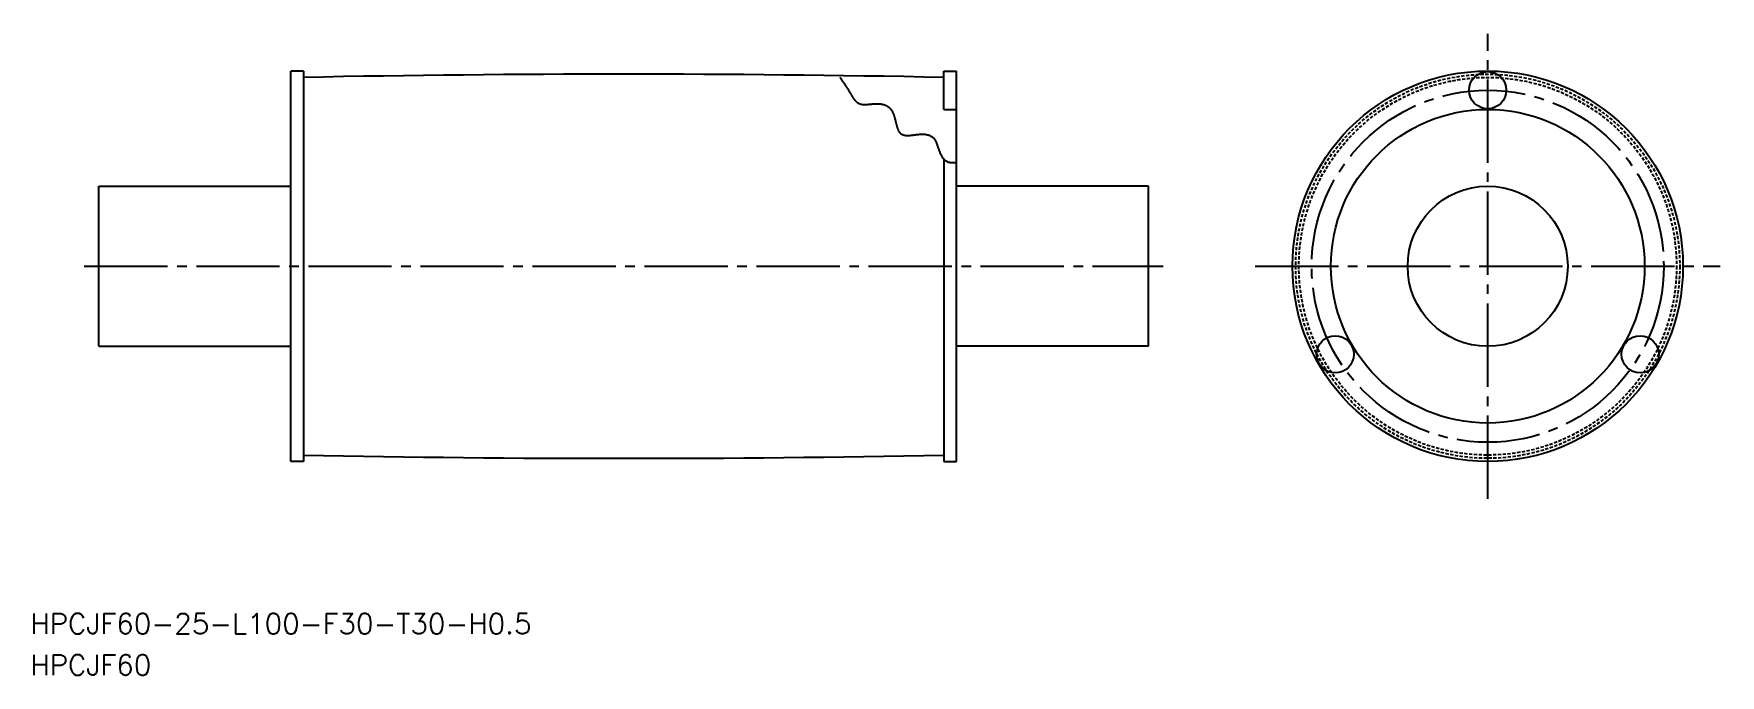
# Model space of a CAD drawing. Extents: x 49 to 312, y 134 to 234.
import ezdxf

# ---------------------------------------------------------------- set-up
doc = ezdxf.new("R2010")
doc.units = 0
doc.linetypes.add('CENTER', pattern=[17.5, 13, -1.5, 1.5, -1.5])
doc.linetypes.add('DASHED', pattern=[0.75, 0.5, -0.25])
doc.layers.get('0').update_dxf_attribs({"linetype": 'CONTINUOUS'})
doc.layers.add('CENTER', color=1, linetype='CENTER')
doc.styles.get("Standard").update_dxf_attribs({"font": 'txt.shx', "bigfont": '@extfont2.shx'})

msp = doc.modelspace()

# ---------------------------------------------------------------- linework, layer by layer
at = {"color": 7, "linetype": 'CONTINUOUS'}
for p, q in [((88.79, 167.43), (88.79, 228.43)), ((90.79, 228.43), (88.79, 228.43)), ((90.79, 228.43), (90.79, 167.43)), ((190.79, 222.43), (190.79, 228.43)), ((190.79, 228.43), (192.79, 228.43)), ((192.79, 167.43), (192.79, 228.43)), ((190.79, 222.43), (192.79, 222.43)), ((190.79, 214.68), (190.79, 167.43)), ((58.79, 210.43), (88.79, 210.43)), ((58.79, 185.43), (58.79, 210.43)), ((222.79, 210.43), (192.79, 210.43)), ((222.79, 185.43), (222.79, 210.43)), ((58.79, 185.43), (88.79, 185.43)), ((222.79, 185.43), (192.79, 185.43)), ((90.79, 167.43), (88.79, 167.43)), ((190.79, 167.43), (192.79, 167.43))]:
    msp.add_line(p, q, dxfattribs=at)
at = {"color": 3}
msp.add_polyline3d([(174.53, 227.46, 0), (174.61, 227.35, 0), (174.69, 227.24, 0), (174.77, 227.13, 0), (174.85, 227.02, 0), (174.92, 226.92, 0), (174.99, 226.81, 0), (175.06, 226.71, 0), (175.13, 226.61, 0), (175.2, 226.51, 0), (175.26, 226.41, 0), (175.32, 226.32, 0), (175.39, 226.22, 0), (175.45, 226.13, 0), (175.5, 226.04, 0), (175.56, 225.95, 0), (175.62, 225.86, 0), (175.67, 225.78, 0), (175.73, 225.69, 0), (175.78, 225.61, 0), (175.83, 225.53, 0), (175.88, 225.45, 0), (175.93, 225.37, 0), (175.97, 225.29, 0), (176.02, 225.21, 0), (176.07, 225.14, 0), (176.11, 225.07, 0), (176.15, 224.99, 0), (176.2, 224.92, 0), (176.24, 224.86, 0), (176.28, 224.79, 0), (176.32, 224.72, 0), (176.36, 224.66, 0), (176.4, 224.6, 0), (176.44, 224.53, 0), (176.48, 224.47, 0), (176.51, 224.42, 0), (176.55, 224.36, 0), (176.59, 224.3, 0), (176.62, 224.25, 0), (176.66, 224.2, 0), (176.7, 224.15, 0), (176.73, 224.1, 0), (176.77, 224.05, 0), (176.8, 224, 0), (176.84, 223.95, 0), (176.87, 223.91, 0), (176.91, 223.87, 0), (176.95, 223.83, 0), (176.98, 223.79, 0), (177.02, 223.75, 0), (177.05, 223.71, 0), (177.09, 223.67, 0), (177.13, 223.64, 0), (177.16, 223.61, 0), (177.2, 223.57, 0), (177.24, 223.54, 0), (177.28, 223.51, 0), (177.31, 223.49, 0), (177.35, 223.46, 0), (177.39, 223.44, 0), (177.43, 223.41, 0), (177.48, 223.39, 0), (177.52, 223.37, 0), (177.56, 223.35, 0), (177.6, 223.33, 0), (177.65, 223.31, 0), (177.69, 223.3, 0), (177.74, 223.28, 0), (177.79, 223.27, 0), (177.84, 223.26, 0), (177.89, 223.24, 0), (177.94, 223.23, 0), (177.99, 223.23, 0), (178.04, 223.22, 0), (178.1, 223.21, 0), (178.15, 223.21, 0), (178.21, 223.2, 0), (178.27, 223.2, 0), (178.33, 223.2, 0), (178.39, 223.2, 0), (178.45, 223.2, 0), (178.51, 223.2, 0), (178.57, 223.2, 0), (178.64, 223.2, 0), (178.7, 223.21, 0), (178.76, 223.21, 0), (178.83, 223.21, 0), (178.9, 223.22, 0), (178.96, 223.22, 0), (179.03, 223.23, 0), (179.1, 223.23, 0), (179.16, 223.24, 0), (179.23, 223.25, 0), (179.3, 223.25, 0), (179.37, 223.26, 0), (179.44, 223.26, 0), (179.51, 223.27, 0), (179.58, 223.28, 0), (179.65, 223.28, 0), (179.71, 223.29, 0), (179.78, 223.29, 0), (179.85, 223.3, 0), (179.92, 223.3, 0), (179.99, 223.31, 0), (180.06, 223.31, 0), (180.13, 223.31, 0), (180.2, 223.32, 0), (180.27, 223.32, 0), (180.33, 223.32, 0), (180.4, 223.32, 0), (180.47, 223.32, 0), (180.53, 223.32, 0), (180.6, 223.32, 0), (180.67, 223.31, 0), (180.73, 223.31, 0), (180.79, 223.3, 0), (180.86, 223.3, 0), (180.92, 223.29, 0), (180.98, 223.28, 0), (181.04, 223.27, 0), (181.1, 223.26, 0), (181.16, 223.25, 0), (181.22, 223.24, 0), (181.28, 223.22, 0), (181.34, 223.21, 0), (181.4, 223.19, 0), (181.45, 223.18, 0), (181.51, 223.16, 0), (181.56, 223.14, 0), (181.62, 223.12, 0), (181.67, 223.1, 0), (181.72, 223.07, 0), (181.77, 223.05, 0), (181.82, 223.02, 0), (181.87, 223, 0), (181.92, 222.97, 0), (181.97, 222.94, 0), (182.02, 222.91, 0), (182.06, 222.88, 0), (182.11, 222.85, 0), (182.15, 222.82, 0), (182.2, 222.78, 0), (182.24, 222.75, 0), (182.28, 222.71, 0), (182.32, 222.68, 0), (182.36, 222.64, 0), (182.4, 222.6, 0), (182.44, 222.56, 0), (182.48, 222.51, 0), (182.51, 222.47, 0), (182.55, 222.42, 0), (182.58, 222.38, 0), (182.62, 222.33, 0), (182.65, 222.28, 0), (182.68, 222.23, 0), (182.71, 222.18, 0), (182.74, 222.13, 0), (182.76, 222.08, 0), (182.79, 222.02, 0), (182.82, 221.97, 0), (182.84, 221.91, 0), (182.87, 221.86, 0), (182.89, 221.8, 0), (182.92, 221.74, 0), (182.94, 221.68, 0), (182.96, 221.62, 0), (182.98, 221.56, 0), (183, 221.5, 0), (183.02, 221.44, 0), (183.04, 221.38, 0), (183.06, 221.32, 0), (183.08, 221.26, 0), (183.1, 221.19, 0), (183.11, 221.13, 0), (183.13, 221.07, 0), (183.15, 221, 0), (183.16, 220.94, 0), (183.18, 220.88, 0), (183.2, 220.81, 0), (183.21, 220.75, 0), (183.23, 220.68, 0), (183.24, 220.62, 0), (183.26, 220.56, 0), (183.27, 220.49, 0), (183.29, 220.43, 0), (183.3, 220.37, 0), (183.32, 220.3, 0), (183.33, 220.24, 0), (183.35, 220.18, 0), (183.36, 220.12, 0), (183.38, 220.06, 0), (183.39, 220, 0), (183.41, 219.94, 0), (183.43, 219.88, 0), (183.44, 219.82, 0), (183.46, 219.76, 0), (183.47, 219.71, 0), (183.49, 219.65, 0), (183.51, 219.6, 0), (183.53, 219.54, 0), (183.54, 219.49, 0), (183.56, 219.44, 0), (183.58, 219.39, 0), (183.6, 219.34, 0), (183.62, 219.29, 0), (183.64, 219.24, 0), (183.66, 219.19, 0), (183.68, 219.15, 0), (183.71, 219.1, 0), (183.73, 219.06, 0), (183.75, 219.02, 0), (183.78, 218.98, 0), (183.8, 218.94, 0), (183.83, 218.91, 0), (183.86, 218.87, 0), (183.88, 218.84, 0), (183.91, 218.8, 0), (183.94, 218.77, 0), (183.97, 218.74, 0), (184, 218.71, 0), (184.04, 218.68, 0), (184.07, 218.66, 0), (184.1, 218.63, 0), (184.14, 218.61, 0), (184.17, 218.58, 0), (184.21, 218.56, 0), (184.25, 218.54, 0), (184.29, 218.52, 0), (184.33, 218.5, 0), (184.37, 218.49, 0), (184.41, 218.47, 0), (184.46, 218.46, 0), (184.5, 218.44, 0), (184.55, 218.43, 0), (184.59, 218.42, 0), (184.64, 218.41, 0), (184.69, 218.4, 0), (184.74, 218.39, 0), (184.8, 218.38, 0), (184.85, 218.38, 0), (184.9, 218.37, 0), (184.96, 218.37, 0), (185.02, 218.37, 0), (185.08, 218.36, 0), (185.14, 218.36, 0), (185.2, 218.36, 0), (185.26, 218.37, 0), (185.33, 218.37, 0), (185.39, 218.37, 0), (185.46, 218.38, 0), (185.53, 218.38, 0), (185.6, 218.39, 0), (185.67, 218.4, 0), (185.75, 218.4, 0), (185.82, 218.41, 0), (185.9, 218.42, 0), (185.98, 218.43, 0), (186.06, 218.44, 0), (186.13, 218.45, 0), (186.21, 218.46, 0), (186.3, 218.47, 0), (186.38, 218.48, 0), (186.46, 218.49, 0), (186.54, 218.5, 0), (186.63, 218.51, 0), (186.71, 218.52, 0), (186.79, 218.53, 0), (186.88, 218.53, 0), (186.96, 218.54, 0), (187.05, 218.55, 0), (187.13, 218.55, 0), (187.22, 218.55, 0), (187.3, 218.56, 0), (187.39, 218.56, 0), (187.47, 218.56, 0), (187.56, 218.56, 0), (187.64, 218.56, 0), (187.72, 218.55, 0), (187.8, 218.54, 0), (187.89, 218.54, 0), (187.97, 218.53, 0), (188.05, 218.51, 0), (188.13, 218.5, 0), (188.21, 218.48, 0), (188.28, 218.47, 0), (188.36, 218.44, 0), (188.44, 218.42, 0), (188.51, 218.4, 0), (188.58, 218.37, 0), (188.66, 218.34, 0), (188.73, 218.3, 0), (188.79, 218.26, 0), (188.86, 218.22, 0), (188.93, 218.18, 0), (188.99, 218.13, 0), (189.05, 218.08, 0), (189.11, 218.03, 0), (189.17, 217.97, 0), (189.23, 217.91, 0), (189.28, 217.84, 0), (189.33, 217.78, 0), (189.38, 217.7, 0), (189.43, 217.63, 0), (189.47, 217.55, 0), (189.51, 217.46, 0), (189.56, 217.38, 0), (189.6, 217.29, 0), (189.63, 217.19, 0), (189.67, 217.1, 0), (189.71, 217, 0), (189.74, 216.9, 0), (189.78, 216.8, 0), (189.81, 216.7, 0), (189.85, 216.6, 0), (189.88, 216.49, 0), (189.92, 216.39, 0), (189.96, 216.28, 0), (189.99, 216.18, 0), (190.03, 216.07, 0), (190.07, 215.96, 0), (190.11, 215.86, 0), (190.15, 215.76, 0), (190.19, 215.65, 0), (190.23, 215.55, 0), (190.28, 215.45, 0), (190.33, 215.35, 0), (190.38, 215.26, 0), (190.43, 215.16, 0), (190.49, 215.07, 0), (190.55, 214.98, 0), (190.61, 214.89, 0), (190.67, 214.81, 0), (190.74, 214.73, 0), (190.81, 214.66, 0), (190.89, 214.58, 0), (190.97, 214.52, 0), (191.06, 214.45, 0), (191.14, 214.39, 0), (191.24, 214.34, 0), (191.34, 214.29, 0), (191.44, 214.25, 0), (191.55, 214.21, 0), (191.66, 214.18, 0), (191.78, 214.16, 0), (191.91, 214.14, 0), (192.04, 214.13, 0), (192.18, 214.12, 0), (192.32, 214.12, 0), (192.47, 214.13, 0), (192.63, 214.15, 0), (192.79, 214.17, 0)], dxfattribs=at)
at = {"color": 7, "linetype": 'CONTINUOUS'}
for centre, radius in [((275.75, 197.93), 30.5), ((275.75, 225.43), 2.9), ((275.75, 197.93), 24.5), ((275.75, 197.93), 12.5), ((251.93, 184.18), 2.9), ((299.56, 184.18), 2.9)]:
    msp.add_circle(centre, radius, dxfattribs=at)
at = {"color": 3, "linetype": 'DASHED'}
for radius in [30, 29.5]:
    msp.add_circle((275.75, 197.93), radius, dxfattribs=at)
at = {"color": 7, "linetype": 'CONTINUOUS'}
for centre, start, end in [((140.79, -2272.32), 88.85412, 91.14588), ((140.79, 2668.18), 268.85412, 271.14588)]:
    msp.add_arc(centre, 2500.25, start, end, dxfattribs=at)
at = {"layer": 'CENTER', "color": 1, "linetype": 'CENTER'}
for p, q in [((275.75, 161.6), (275.75, 234.25)), ((56.54, 197.93), (225.04, 197.93)), ((239.42, 197.93), (312.07, 197.93))]:
    msp.add_line(p, q, dxfattribs=at)
msp.add_circle((275.75, 197.93), 27.5, dxfattribs=at)

# ---------------------------------------------------------------- texts
at = {"color": 7, "linetype": 'CONTINUOUS'}
for s, p in [('HPCJF60-25-L100-F30-T30-H0.5', (48.09, 140.5)), ('HPCJF60', (48.09, 134.04))]:
    msp.add_text(s, height=3.2, dxfattribs=at).set_placement(p)

doc.saveas('drawing.dxf')
